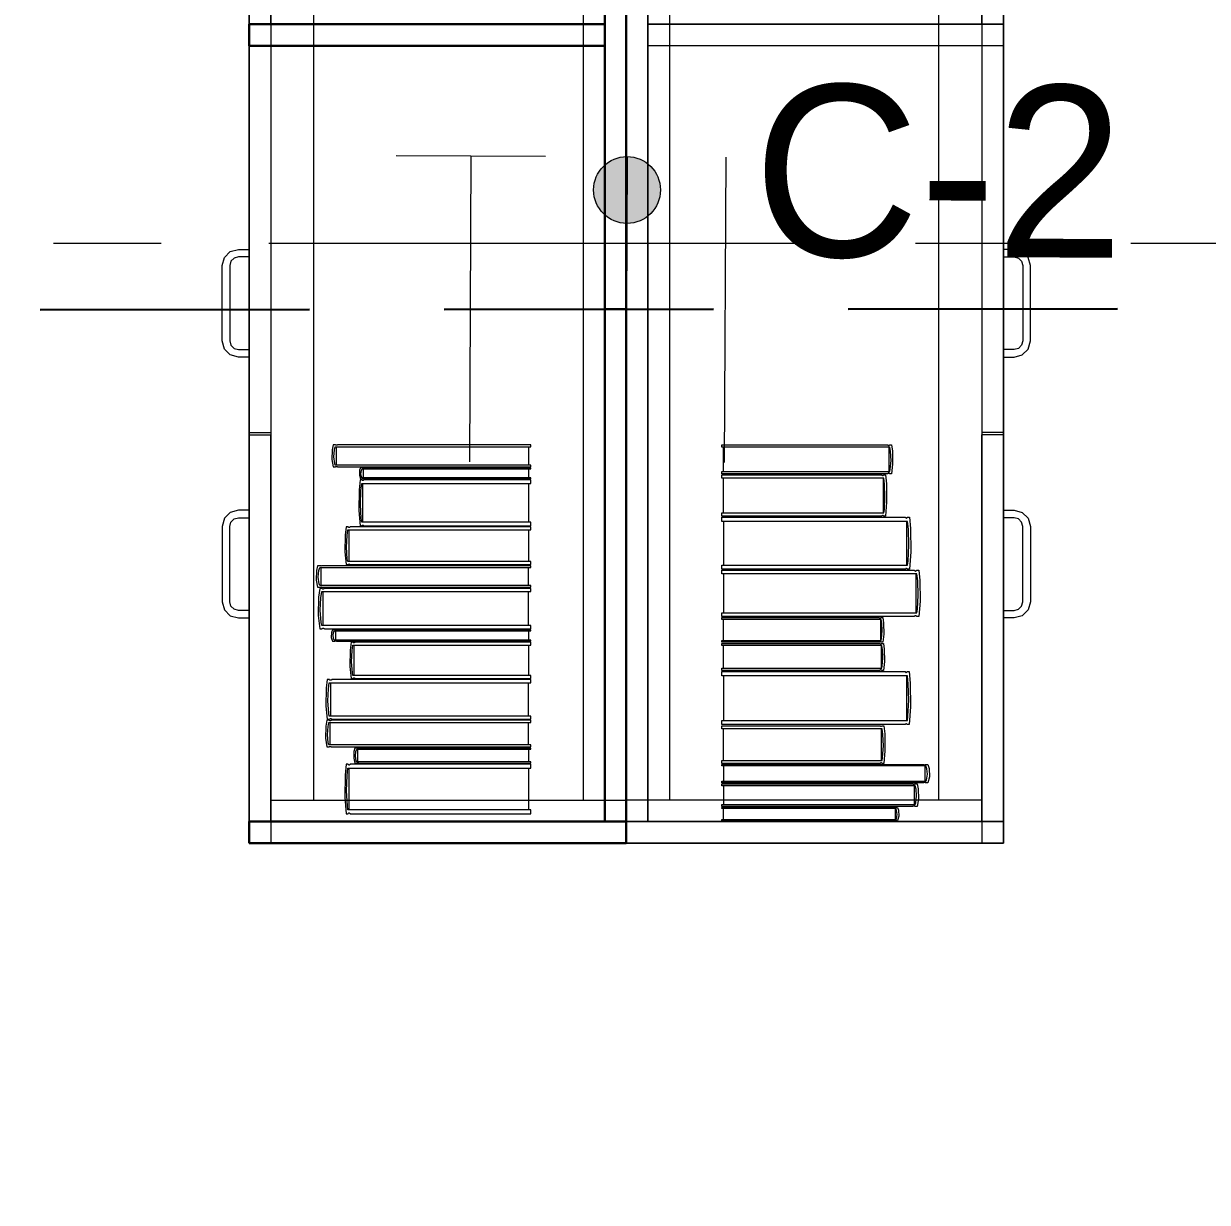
# Model space of a CAD drawing. Header units: inches. Extents: x -19 to 5698, y -728 to 92.
# Drawn here: x 19.111 to 20.209, y 9.112 to 10.205 of the extents above; entities that cross this region are included whole.
import ezdxf

# ---------------------------------------------------------------- set-up
doc = ezdxf.new("R2010")
doc.units = ezdxf.units.IN
doc.header["$MEASUREMENT"] = 0
doc.set_wipeout_variables(frame=1)
for name, pattern in [('CONTINUA', [0]), ('HIDDEN', [0.375, 0.25, -0.125]), ('Punto & Raya', [0.65, 0.5, -0.075, 0, -0.075]), ('RAYITAS', [0.375, 0.25, -0.125]), ('Wipeout_Contour', [1, 0, -1])]:
    doc.linetypes.add(name, pattern=pattern)
for name, color, linetype, lineweight in [('00 conduct tomacorr', 120, 'HIDDEN', 30), ('00 IE CKTO ILUMINACION', 3, 'Continuous', 50), ('T-TECHO-E', 150, 'Continuous', 20), ('TOMACORRIENTE', 22, 'RAYITAS', 9)]:
    doc.layers.add(name, color=color, linetype=linetype, lineweight=lineweight)
for name, color, linetype in [('08 _ STR _ EXT _ 10 Vereda Exterior', 7, 'Continuous'), ('Interior - Mobiliario', 7, 'Continuous'), ('Marcador - Secciones', 7, 'Continuous')]:
    doc.layers.add(name, color=color, linetype=linetype)

# ---------------------------------------------------------------- blocks, each defined once
blk = doc.blocks.new('a')
at = {"layer": 'TOMACORRIENTE', "ltscale": 0.05}
h = blk.add_hatch(color=4, dxfattribs=at)
edge = h.paths.add_edge_path()
edge.add_arc((0, 0.0752), 0.02106, 0, 360)
at = {"layer": 'TOMACORRIENTE', "color": 4}
for p, q in [((-0.14553, 0.09625), (-0.0515, 0.09625)), ((-0.09851, 0.09625), (-0.09851, -0.09657)), ((0, 0.09625), (0, -0.09625)), ((0.06232, -0.09625), (0.06232, 0.09625))]:
    blk.add_line(p, q, dxfattribs=at)
blk.add_circle((0, 0.0752), 0.02106, dxfattribs=at)
blk = doc.blocks.new('CABLE 3FACE')
at = {"layer": 'T-TECHO-E', "rotation": 59.94170052614085}
blk.add_blockref('a', (0, 0), dxfattribs=at)

msp = doc.modelspace()

# ---------------------------------------------------------------- hatches: boundary and pattern name
at = {"layer": '08 _ STR _ EXT _ 10 Vereda Exterior', "linetype": 'Continuous', "lineweight": 13}
h = msp.add_hatch(dxfattribs=at)
h.set_pattern_fill('RETÍCULA_100X100_0002', color=251, style=0, pattern_type=2)
h.set_pattern_definition([(360, (3.7574, 18.3027), (0, 2.53199), []), (90, (3.7574, 18.3027), (-3.6, 0), [])])
h.paths.add_polyline_path([(2.17, 3.6213), (4.2913, 1.5), (9.32, 1.5), (9.32, 6.5), (40.52, 6.5), (40.52, 1.5), (52.92, 1.5), (52.92, 19.0859), (51.57, 19.0859), (51.57, 7.2), (9.07, 7.2), (9.07, 7.85), (6.5201, 7.85, -0.414214), (6.2701, 8.1), (6.2701, 8.85, -0.414213), (6.5201, 9.1), (9.07, 9.1), (9.07, 12), (6.5201, 12, -0.414214), (6.2701, 12.25), (6.2701, 13, -0.414213), (6.5201, 13.25), (9.07, 13.25), (9.07, 16.15), (6.5201, 16.15, -0.414214), (6.2701, 16.4), (6.2701, 17.15, -0.414213), (6.5201, 17.4), (8.77, 17.4), (8.7706, 21.0499), (2.17, 21.0499)])

# ---------------------------------------------------------------- linework, layer by layer
at = {"layer": 'Interior - Mobiliario', "color": 175, "linetype": 'Continuous', "lineweight": 13}
for p, q in [((19.67, 10.945), (19.67, 9.445)), ((20.02, 9.445), (20.02, 10.945)), ((19.34, 10.925), (19.34, 9.465)), ((19.65, 9.465), (19.65, 10.925)), ((19.67, 9.465), (19.67, 10.925)), ((19.67, 9.465), (19.67, 10.925)), ((19.67, 9.465), (19.67, 10.925)), ((19.69, 9.465), (19.69, 10.925)), ((19.69, 9.465), (19.69, 10.925)), ((19.69, 10.925), (19.69, 9.465)), ((19.69, 9.465), (19.69, 10.925)), ((19.69, 9.465), (19.69, 10.925)), ((19.69, 9.465), (19.69, 10.925)), ((20, 10.925), (20, 9.465)), ((20, 10.925), (20, 9.465)), ((20, 10.925), (20, 9.465)), ((20.02, 10.925), (20.02, 9.465)), ((20.02, 10.925), (20.02, 9.465)), ((19.67, 9.485), (19.67, 10.905)), ((19.71, 10.905), (19.71, 9.485)), ((19.96, 9.485), (19.96, 10.905)), ((20, 10.905), (20, 9.485)), ((20, 10.205), (20, 10.564)), ((20.02, 10.205), (20.02, 10.564)), ((19.69, 10.185), (19.69, 10.205)), ((20.02, 10.205), (19.69, 10.205)), ((19.69, 10.205), (20.02, 10.205)), ((19.69, 10.185), (19.69, 10.205)), ((19.69, 10.205), (20.02, 10.205)), ((19.69, 10.185), (19.69, 10.205)), ((20.02, 10.205), (20, 10.205)), ((20.02, 10.185), (20.02, 10.205)), ((20.02, 10.205), (20.02, 10.185)), ((20.02, 10.205), (20.02, 10.185)), ((20.02, 10.185), (19.69, 10.185)), ((20.02, 10.185), (19.69, 10.185)), ((20.02, 10.185), (19.69, 10.185)), ((20, 10.185), (20, 9.826)), ((20.02, 10.185), (20, 10.185)), ((20.02, 10.185), (20.02, 9.826)), ((19.295, 9.981), (19.297, 9.9885)), ((19.297, 9.9885), (19.3025, 9.9939)), ((19.3025, 9.9939), (19.31, 9.996)), ((19.306, 9.9879), (19.3031, 9.985)), ((19.31, 9.989), (19.306, 9.9879)), ((19.31, 9.996), (19.32, 9.996)), ((19.32, 9.989), (19.31, 9.989)), ((19.32, 9.996), (19.32, 9.989)), ((20.03, 9.996), (20.02, 9.996)), ((20.02, 9.996), (20.02, 9.989)), ((20.02, 9.989), (20.03, 9.989)), ((20.0375, 9.9939), (20.03, 9.996)), ((20.03, 9.989), (20.034, 9.9879)), ((20.034, 9.9879), (20.0369, 9.985)), ((20.043, 9.9885), (20.0375, 9.9939)), ((20.045, 9.981), (20.043, 9.9885)), ((19.295, 9.911), (19.295, 9.981)), ((19.3031, 9.985), (19.302, 9.981)), ((19.302, 9.981), (19.302, 9.911)), ((20.0369, 9.985), (20.038, 9.981)), ((20.038, 9.981), (20.038, 9.911)), ((20.045, 9.911), (20.045, 9.981)), ((19.297, 9.9035), (19.295, 9.911)), ((19.302, 9.911), (19.3031, 9.907)), ((20.038, 9.911), (20.0369, 9.907)), ((20.043, 9.9035), (20.045, 9.911)), ((19.3025, 9.898), (19.297, 9.9035)), ((19.31, 9.896), (19.3025, 9.898)), ((19.3031, 9.907), (19.306, 9.904)), ((19.306, 9.904), (19.31, 9.903)), ((19.31, 9.903), (19.32, 9.903)), ((19.32, 9.903), (19.32, 9.896)), ((20.03, 9.903), (20.02, 9.903)), ((20.02, 9.903), (20.02, 9.896)), ((20.034, 9.904), (20.03, 9.903)), ((20.03, 9.896), (20.0375, 9.898)), ((20.0369, 9.907), (20.034, 9.904)), ((20.0375, 9.898), (20.043, 9.9035)), ((19.32, 9.896), (19.31, 9.896)), ((20.02, 9.896), (20.03, 9.896)), ((19.32, 9.826), (19.34, 9.826)), ((19.32, 9.824), (19.34, 9.824)), ((20.02, 9.826), (20, 9.826)), ((20, 9.465), (20, 9.824)), ((20.02, 9.824), (20, 9.824)), ((20.02, 9.465), (20.02, 9.824)), ((19.3971, 9.8101), (19.3969, 9.801)), ((19.3981, 9.8146), (19.3971, 9.8101)), ((19.4001, 9.8146), (19.3981, 9.8146)), ((19.3986, 9.8036), (19.3991, 9.8099)), ((19.3991, 9.8099), (19.3999, 9.8129)), ((19.3999, 9.8129), (19.5813, 9.8129)), ((19.4002, 9.8145), (19.4001, 9.8146)), ((19.4004, 9.8144), (19.4002, 9.8145)), ((19.4007, 9.8143), (19.4004, 9.8144)), ((19.401, 9.8142), (19.4007, 9.8143)), ((19.4009, 9.8129), (19.4009, 9.7959)), ((19.4012, 9.8142), (19.401, 9.8142)), ((19.4015, 9.8143), (19.4012, 9.8142)), ((19.4017, 9.8144), (19.4015, 9.8143)), ((19.402, 9.8145), (19.4017, 9.8144)), ((19.4021, 9.8146), (19.402, 9.8145)), ((19.5813, 9.8146), (19.4021, 9.8146)), ((19.5795, 9.7959), (19.5795, 9.8129)), ((19.5813, 9.8129), (19.5813, 9.8146)), ((19.7586, 9.8124), (19.7586, 9.8146)), ((19.7586, 9.8146), (19.9127, 9.8146)), ((19.9146, 9.8124), (19.7586, 9.8124)), ((19.7602, 9.7899), (19.7602, 9.8124)), ((19.9127, 9.8146), (19.9128, 9.8144)), ((19.9128, 9.8144), (19.913, 9.8143)), ((19.913, 9.8143), (19.9132, 9.8142)), ((19.9132, 9.8142), (19.9135, 9.8141)), ((19.9135, 9.8141), (19.9137, 9.8141)), ((19.9137, 9.8141), (19.9139, 9.8142)), ((19.9138, 9.8124), (19.9138, 9.7899)), ((19.9139, 9.8142), (19.9142, 9.8143)), ((19.9142, 9.8143), (19.9144, 9.8145)), ((19.9144, 9.8145), (19.9144, 9.8146)), ((19.9144, 9.8146), (19.9162, 9.8146)), ((19.9153, 9.8084), (19.9146, 9.8124)), ((19.9162, 9.8146), (19.917, 9.8087)), ((19.3969, 9.801), (19.3981, 9.7942)), ((19.3994, 9.7974), (19.3986, 9.8036)), ((19.915, 9.792), (19.9157, 9.8002)), ((19.9157, 9.8002), (19.9153, 9.8084)), ((19.917, 9.8087), (19.9172, 9.7967)), ((19.3981, 9.7942), (19.4001, 9.7942)), ((19.3999, 9.7959), (19.3994, 9.7974)), ((19.5813, 9.7959), (19.3999, 9.7959)), ((19.4001, 9.7942), (19.4003, 9.7943)), ((19.4003, 9.7943), (19.4005, 9.7945)), ((19.4005, 9.7945), (19.4007, 9.7945)), ((19.4007, 9.7945), (19.401, 9.7946)), ((19.401, 9.7946), (19.4013, 9.7946)), ((19.4013, 9.7946), (19.4015, 9.7945)), ((19.4015, 9.7945), (19.4018, 9.7944)), ((19.4018, 9.7944), (19.402, 9.7943)), ((19.402, 9.7943), (19.4021, 9.7942)), ((19.4021, 9.7942), (19.5813, 9.7942)), ((19.4225, 9.791), (19.4223, 9.7866)), ((19.4233, 9.7932), (19.4225, 9.791)), ((19.425, 9.7932), (19.4233, 9.7932)), ((19.4238, 9.7878), (19.4242, 9.7909)), ((19.4244, 9.7848), (19.4238, 9.7878)), ((19.4242, 9.7909), (19.4249, 9.7924)), ((19.4249, 9.7924), (19.5813, 9.7924)), ((19.4251, 9.7932), (19.425, 9.7932)), ((19.4253, 9.7931), (19.4251, 9.7932)), ((19.4255, 9.7931), (19.4253, 9.7931)), ((19.4258, 9.7931), (19.4255, 9.7931)), ((19.4257, 9.7924), (19.4257, 9.784)), ((19.426, 9.7931), (19.4258, 9.7931)), ((19.4262, 9.7931), (19.426, 9.7931)), ((19.4265, 9.7931), (19.4262, 9.7931)), ((19.4267, 9.7932), (19.4265, 9.7931)), ((19.4268, 9.7932), (19.4267, 9.7932)), ((19.5813, 9.7932), (19.4268, 9.7932)), ((19.5797, 9.784), (19.5797, 9.7924)), ((19.5813, 9.7942), (19.5813, 9.7959)), ((19.5813, 9.7924), (19.5813, 9.7932)), ((19.7586, 9.7878), (19.7586, 9.7899)), ((19.7586, 9.7899), (19.9146, 9.7899)), ((19.9127, 9.7878), (19.7586, 9.7878)), ((19.9128, 9.7879), (19.9127, 9.7878)), ((19.913, 9.7881), (19.9128, 9.7879)), ((19.9132, 9.7882), (19.913, 9.7881)), ((19.9134, 9.7882), (19.9132, 9.7882)), ((19.9137, 9.7883), (19.9134, 9.7882)), ((19.9139, 9.7882), (19.9137, 9.7883)), ((19.9141, 9.7881), (19.9139, 9.7882)), ((19.9143, 9.7879), (19.9141, 9.7881)), ((19.9144, 9.7878), (19.9143, 9.7879)), ((19.9162, 9.7878), (19.9144, 9.7878)), ((19.9146, 9.7899), (19.915, 9.792)), ((19.9172, 9.7967), (19.9162, 9.7878)), ((19.4229, 9.7822), (19.422, 9.7728)), ((19.4223, 9.7866), (19.4233, 9.7832)), ((19.4246, 9.7822), (19.4229, 9.7822)), ((19.4233, 9.7832), (19.425, 9.7832)), ((19.4238, 9.7724), (19.4245, 9.7788)), ((19.4249, 9.784), (19.4244, 9.7848)), ((19.4245, 9.7788), (19.5813, 9.7788)), ((19.4247, 9.782), (19.4246, 9.7822)), ((19.4249, 9.7818), (19.4247, 9.782)), ((19.5813, 9.784), (19.4249, 9.784)), ((19.4251, 9.7816), (19.4249, 9.7818)), ((19.425, 9.7832), (19.4252, 9.7833)), ((19.4254, 9.7815), (19.4251, 9.7816)), ((19.4252, 9.7833), (19.4254, 9.7833)), ((19.4253, 9.7788), (19.4253, 9.7429)), ((19.4254, 9.7833), (19.4256, 9.7834)), ((19.4256, 9.7815), (19.4254, 9.7815)), ((19.4256, 9.7834), (19.4258, 9.7834)), ((19.4258, 9.7816), (19.4256, 9.7815)), ((19.4258, 9.7834), (19.4261, 9.7834)), ((19.4261, 9.7817), (19.4258, 9.7816)), ((19.4261, 9.7834), (19.4263, 9.7834)), ((19.4263, 9.782), (19.4261, 9.7817)), ((19.4263, 9.7834), (19.4265, 9.7833)), ((19.4264, 9.7822), (19.4263, 9.782)), ((19.5813, 9.7822), (19.4264, 9.7822)), ((19.4265, 9.7833), (19.4267, 9.7833)), ((19.4267, 9.7833), (19.4268, 9.7832)), ((19.4268, 9.7832), (19.5813, 9.7832)), ((19.5797, 9.7429), (19.5797, 9.7788)), ((19.5813, 9.7832), (19.5813, 9.784)), ((19.5813, 9.7788), (19.5813, 9.7822)), ((19.7586, 9.7837), (19.7586, 9.7868)), ((19.7586, 9.7868), (19.9072, 9.7868)), ((19.909, 9.7837), (19.7586, 9.7837)), ((19.7602, 9.7516), (19.7602, 9.7837)), ((19.9072, 9.7868), (19.9073, 9.7866)), ((19.9073, 9.7866), (19.9075, 9.7864)), ((19.9075, 9.7864), (19.9077, 9.7862)), ((19.9077, 9.7862), (19.908, 9.7862)), ((19.908, 9.7862), (19.9082, 9.7862)), ((19.9082, 9.7862), (19.9084, 9.7863)), ((19.9083, 9.7837), (19.9083, 9.7516)), ((19.9084, 9.7863), (19.9086, 9.7864)), ((19.9086, 9.7864), (19.9088, 9.7867)), ((19.9088, 9.7867), (19.9089, 9.7868)), ((19.9089, 9.7868), (19.9105, 9.7868)), ((19.9097, 9.778), (19.909, 9.7837)), ((19.9101, 9.7662), (19.9097, 9.778)), ((19.9105, 9.7868), (19.9114, 9.7784)), ((19.9114, 9.7784), (19.9116, 9.7613)), ((19.422, 9.7728), (19.4218, 9.7538)), ((19.4234, 9.7593), (19.4238, 9.7724)), ((19.9095, 9.7545), (19.9101, 9.7662)), ((19.424, 9.7462), (19.4234, 9.7593)), ((19.909, 9.7516), (19.9095, 9.7545)), ((19.9116, 9.7613), (19.9105, 9.7485)), ((19.297, 9.7465), (19.295, 9.739)), ((19.3025, 9.7519), (19.297, 9.7465)), ((19.31, 9.754), (19.3025, 9.7519)), ((19.3031, 9.743), (19.306, 9.7459)), ((19.306, 9.7459), (19.31, 9.747)), ((19.32, 9.754), (19.31, 9.754)), ((19.31, 9.747), (19.32, 9.747)), ((19.32, 9.747), (19.32, 9.754)), ((19.4218, 9.7538), (19.4229, 9.7395)), ((19.4245, 9.7429), (19.424, 9.7462)), ((19.7586, 9.7485), (19.7586, 9.7516)), ((19.7586, 9.7516), (19.909, 9.7516)), ((19.9072, 9.7485), (19.7586, 9.7485)), ((19.7586, 9.7436), (19.7586, 9.7475)), ((19.7586, 9.7475), (19.929, 9.7475)), ((19.9311, 9.7436), (19.7586, 9.7436)), ((19.7604, 9.7031), (19.7604, 9.7436)), ((19.9073, 9.7487), (19.9072, 9.7485)), ((19.9075, 9.7489), (19.9073, 9.7487)), ((19.9077, 9.7491), (19.9075, 9.7489)), ((19.9079, 9.7491), (19.9077, 9.7491)), ((19.9081, 9.7491), (19.9079, 9.7491)), ((19.9084, 9.7491), (19.9081, 9.7491)), ((19.9086, 9.7489), (19.9084, 9.7491)), ((19.9088, 9.7487), (19.9086, 9.7489)), ((19.9089, 9.7485), (19.9088, 9.7487)), ((19.9105, 9.7485), (19.9089, 9.7485)), ((19.929, 9.7475), (19.9291, 9.7473)), ((19.9291, 9.7473), (19.9294, 9.747)), ((19.9294, 9.747), (19.9296, 9.7468)), ((19.9296, 9.7468), (19.9298, 9.7467)), ((19.9298, 9.7467), (19.9301, 9.7467)), ((19.9301, 9.7467), (19.9304, 9.7468)), ((19.9302, 9.7436), (19.9302, 9.7031)), ((19.9304, 9.7468), (19.9306, 9.747)), ((19.9306, 9.747), (19.9308, 9.7473)), ((19.9308, 9.7473), (19.9309, 9.7475)), ((19.9309, 9.7475), (19.9328, 9.7475)), ((19.9319, 9.7364), (19.9311, 9.7436)), ((19.9328, 9.7475), (19.9338, 9.7369)), ((20.02, 9.754), (20.03, 9.754)), ((20.02, 9.747), (20.02, 9.754)), ((20.03, 9.747), (20.02, 9.747)), ((20.03, 9.754), (20.0375, 9.7519)), ((20.034, 9.7459), (20.03, 9.747)), ((20.0369, 9.743), (20.034, 9.7459)), ((20.0375, 9.7519), (20.043, 9.7465)), ((20.043, 9.7465), (20.045, 9.739)), ((19.295, 9.739), (19.295, 9.669)), ((19.302, 9.739), (19.3031, 9.743)), ((19.302, 9.669), (19.302, 9.739)), ((19.4099, 9.7385), (19.409, 9.7308)), ((19.4118, 9.7385), (19.4099, 9.7385)), ((19.4109, 9.7305), (19.4116, 9.7357)), ((19.4116, 9.7357), (19.5813, 9.7357)), ((19.4119, 9.7384), (19.4118, 9.7385)), ((19.4121, 9.7382), (19.4119, 9.7384)), ((19.4123, 9.738), (19.4121, 9.7382)), ((19.4126, 9.7379), (19.4123, 9.738)), ((19.4125, 9.7357), (19.4125, 9.7063)), ((19.4128, 9.7379), (19.4126, 9.7379)), ((19.4131, 9.738), (19.4128, 9.7379)), ((19.4133, 9.7381), (19.4131, 9.738)), ((19.4136, 9.7383), (19.4133, 9.7381)), ((19.4137, 9.7385), (19.4136, 9.7383)), ((19.5813, 9.7385), (19.4137, 9.7385)), ((19.4229, 9.7395), (19.4246, 9.7395)), ((19.5813, 9.7429), (19.4245, 9.7429)), ((19.4246, 9.7395), (19.4248, 9.7397)), ((19.4248, 9.7397), (19.425, 9.74)), ((19.425, 9.74), (19.4252, 9.7401)), ((19.4252, 9.7401), (19.4254, 9.7402)), ((19.4254, 9.7402), (19.4257, 9.7402)), ((19.4257, 9.7402), (19.4259, 9.7401)), ((19.4259, 9.7401), (19.4261, 9.7399)), ((19.4261, 9.7399), (19.4263, 9.7397)), ((19.4263, 9.7397), (19.4264, 9.7395)), ((19.4264, 9.7395), (19.5813, 9.7395)), ((19.5796, 9.7063), (19.5796, 9.7357)), ((19.5813, 9.7395), (19.5813, 9.7429)), ((19.5813, 9.7357), (19.5813, 9.7385)), ((19.9323, 9.7216), (19.9319, 9.7364)), ((19.9338, 9.7369), (19.934, 9.7153)), ((20.038, 9.739), (20.0369, 9.743)), ((20.038, 9.669), (20.038, 9.739)), ((20.045, 9.739), (20.045, 9.669)), ((19.409, 9.7308), (19.4088, 9.7152)), ((19.4104, 9.7197), (19.4109, 9.7305)), ((19.9316, 9.7068), (19.9323, 9.7216)), ((19.4088, 9.7152), (19.4099, 9.7035)), ((19.4111, 9.7089), (19.4104, 9.7197)), ((19.934, 9.7153), (19.9328, 9.6992)), ((19.3836, 9.7025), (19.3826, 9.6981)), ((19.3858, 9.7025), (19.3836, 9.7025)), ((19.3847, 9.6979), (19.3856, 9.7009)), ((19.3856, 9.7009), (19.5813, 9.7009)), ((19.3859, 9.7024), (19.3858, 9.7025)), ((19.3861, 9.7023), (19.3859, 9.7024)), ((19.3864, 9.7022), (19.3861, 9.7023)), ((19.3867, 9.7021), (19.3864, 9.7022)), ((19.3866, 9.7009), (19.3866, 9.684)), ((19.387, 9.7021), (19.3867, 9.7021)), ((19.3873, 9.7022), (19.387, 9.7021)), ((19.3876, 9.7022), (19.3873, 9.7022)), ((19.3878, 9.7024), (19.3876, 9.7022)), ((19.388, 9.7025), (19.3878, 9.7024)), ((19.5813, 9.7025), (19.388, 9.7025)), ((19.4099, 9.7035), (19.4118, 9.7035)), ((19.4116, 9.7063), (19.4111, 9.7089)), ((19.5813, 9.7063), (19.4116, 9.7063)), ((19.4118, 9.7035), (19.4119, 9.7037)), ((19.4119, 9.7037), (19.4122, 9.7039)), ((19.4122, 9.7039), (19.4124, 9.704)), ((19.4124, 9.704), (19.4126, 9.7041)), ((19.4126, 9.7041), (19.4129, 9.704)), ((19.4129, 9.704), (19.4131, 9.704)), ((19.4131, 9.704), (19.4134, 9.7038)), ((19.4134, 9.7038), (19.4136, 9.7036)), ((19.4136, 9.7036), (19.4137, 9.7035)), ((19.4137, 9.7035), (19.5813, 9.7035)), ((19.5793, 9.684), (19.5793, 9.7009)), ((19.5813, 9.7035), (19.5813, 9.7063)), ((19.5813, 9.7009), (19.5813, 9.7025)), ((19.7586, 9.6992), (19.7586, 9.7031)), ((19.7586, 9.7031), (19.9311, 9.7031)), ((19.9293, 9.6997), (19.9291, 9.6994)), ((19.9295, 9.6999), (19.9293, 9.6997)), ((19.9298, 9.7), (19.9295, 9.6999)), ((19.93, 9.7001), (19.9298, 9.7)), ((19.9303, 9.7), (19.93, 9.7001)), ((19.9305, 9.6998), (19.9303, 9.7)), ((19.9308, 9.6995), (19.9305, 9.6998)), ((19.9311, 9.7031), (19.9316, 9.7068)), ((19.3826, 9.6981), (19.3823, 9.6891)), ((19.3823, 9.6891), (19.3836, 9.6824)), ((19.3842, 9.6917), (19.3847, 9.6979)), ((19.385, 9.6855), (19.3842, 9.6917)), ((19.929, 9.6992), (19.7586, 9.6992)), ((19.7586, 9.6948), (19.7586, 9.6982)), ((19.7586, 9.6982), (19.9375, 9.6982)), ((19.9396, 9.6948), (19.7586, 9.6948)), ((19.7605, 9.6588), (19.7605, 9.6948)), ((19.9291, 9.6994), (19.929, 9.6992)), ((19.9309, 9.6992), (19.9308, 9.6995)), ((19.9328, 9.6992), (19.9309, 9.6992)), ((19.9375, 9.6982), (19.9376, 9.698)), ((19.9376, 9.698), (19.9378, 9.6978)), ((19.9378, 9.6978), (19.9381, 9.6976)), ((19.9381, 9.6976), (19.9384, 9.6975)), ((19.9384, 9.6975), (19.9386, 9.6975)), ((19.9386, 9.6975), (19.9389, 9.6976)), ((19.9387, 9.6948), (19.9387, 9.6588)), ((19.9389, 9.6976), (19.9391, 9.6978)), ((19.9391, 9.6978), (19.9394, 9.6981)), ((19.9394, 9.6981), (19.9395, 9.6982)), ((19.9395, 9.6982), (19.9415, 9.6982)), ((19.9405, 9.6884), (19.9396, 9.6948)), ((19.9415, 9.6982), (19.9425, 9.6888)), ((19.9425, 9.6888), (19.9427, 9.6696)), ((19.3836, 9.6824), (19.3858, 9.6824)), ((19.3855, 9.6814), (19.3844, 9.6732)), ((19.3856, 9.684), (19.385, 9.6855)), ((19.3876, 9.6814), (19.3855, 9.6814)), ((19.5813, 9.684), (19.3856, 9.684)), ((19.3858, 9.6824), (19.3859, 9.6825)), ((19.3859, 9.6825), (19.3862, 9.6826)), ((19.3862, 9.6826), (19.3865, 9.6827)), ((19.3865, 9.6827), (19.3868, 9.6828)), ((19.3865, 9.6728), (19.3874, 9.6784)), ((19.3868, 9.6828), (19.3871, 9.6828)), ((19.3871, 9.6828), (19.3873, 9.6827)), ((19.3873, 9.6827), (19.3876, 9.6826)), ((19.3874, 9.6784), (19.5813, 9.6784)), ((19.3876, 9.6826), (19.3879, 9.6825)), ((19.3877, 9.6813), (19.3876, 9.6814)), ((19.3879, 9.681), (19.3877, 9.6813)), ((19.3879, 9.6825), (19.388, 9.6824)), ((19.3882, 9.6809), (19.3879, 9.681)), ((19.388, 9.6824), (19.5813, 9.6824)), ((19.3885, 9.6808), (19.3882, 9.6809)), ((19.3884, 9.6784), (19.3884, 9.6469)), ((19.3888, 9.6808), (19.3885, 9.6808)), ((19.3891, 9.6809), (19.3888, 9.6808)), ((19.3893, 9.681), (19.3891, 9.6809)), ((19.3896, 9.6812), (19.3893, 9.681)), ((19.3898, 9.6814), (19.3896, 9.6812)), ((19.5813, 9.6814), (19.3898, 9.6814)), ((19.5794, 9.6469), (19.5794, 9.6784)), ((19.5813, 9.6824), (19.5813, 9.684)), ((19.5813, 9.6784), (19.5813, 9.6814)), ((19.9409, 9.6752), (19.9405, 9.6884)), ((19.295, 9.669), (19.297, 9.6615)), ((19.3031, 9.665), (19.302, 9.669)), ((19.3844, 9.6732), (19.3841, 9.6564)), ((19.386, 9.6613), (19.3865, 9.6728)), ((19.9402, 9.662), (19.9409, 9.6752)), ((19.9427, 9.6696), (19.9415, 9.6553)), ((20.0369, 9.665), (20.038, 9.669)), ((20.045, 9.669), (20.043, 9.6615)), ((19.297, 9.6615), (19.3025, 9.656)), ((19.3025, 9.656), (19.31, 9.654)), ((19.306, 9.662), (19.3031, 9.665)), ((19.31, 9.661), (19.306, 9.662)), ((19.32, 9.661), (19.31, 9.661)), ((19.32, 9.654), (19.32, 9.661)), ((19.3841, 9.6564), (19.3855, 9.6439)), ((19.3868, 9.6498), (19.386, 9.6613)), ((19.7586, 9.6553), (19.7586, 9.6588)), ((19.7586, 9.6588), (19.9396, 9.6588)), ((19.9378, 9.6558), (19.9376, 9.6555)), ((19.938, 9.6559), (19.9378, 9.6558)), ((19.9383, 9.656), (19.938, 9.6559)), ((19.9386, 9.656), (19.9383, 9.656)), ((19.9388, 9.656), (19.9386, 9.656)), ((19.9391, 9.6558), (19.9388, 9.656)), ((19.9393, 9.6556), (19.9391, 9.6558)), ((19.9396, 9.6588), (19.9402, 9.662)), ((20.02, 9.661), (20.03, 9.661)), ((20.02, 9.654), (20.02, 9.661)), ((20.03, 9.661), (20.034, 9.662)), ((20.0375, 9.656), (20.03, 9.654)), ((20.034, 9.662), (20.0369, 9.665)), ((20.043, 9.6615), (20.0375, 9.656)), ((19.31, 9.654), (19.32, 9.654)), ((19.3874, 9.6469), (19.3868, 9.6498)), ((19.5813, 9.6469), (19.3874, 9.6469)), ((19.5813, 9.6439), (19.5813, 9.6469)), ((19.9375, 9.6553), (19.7586, 9.6553)), ((19.7586, 9.6525), (19.7586, 9.6543)), ((19.7586, 9.6543), (19.9047, 9.6543)), ((19.9065, 9.6525), (19.7586, 9.6525)), ((19.7601, 9.6332), (19.7601, 9.6525)), ((19.9047, 9.6543), (19.9048, 9.6542)), ((19.9048, 9.6542), (19.905, 9.6541)), ((19.905, 9.6541), (19.9052, 9.654)), ((19.9052, 9.654), (19.9055, 9.6539)), ((19.9055, 9.6539), (19.9057, 9.654)), ((19.9057, 9.654), (19.9059, 9.654)), ((19.9058, 9.6525), (19.9058, 9.6332)), ((19.9059, 9.654), (19.9061, 9.6541)), ((19.9061, 9.6541), (19.9063, 9.6542)), ((19.9063, 9.6542), (19.9064, 9.6543)), ((19.9064, 9.6543), (19.908, 9.6543)), ((19.9072, 9.6491), (19.9065, 9.6525)), ((19.9076, 9.642), (19.9072, 9.6491)), ((19.908, 9.6543), (19.9088, 9.6493)), ((19.9088, 9.6493), (19.909, 9.639)), ((19.9376, 9.6555), (19.9375, 9.6553)), ((19.9395, 9.6553), (19.9393, 9.6556)), ((19.9415, 9.6553), (19.9395, 9.6553)), ((20.03, 9.654), (20.02, 9.654)), ((19.3855, 9.6439), (19.3876, 9.6439)), ((19.3876, 9.6439), (19.3877, 9.6441)), ((19.3877, 9.6441), (19.388, 9.6443)), ((19.388, 9.6443), (19.3883, 9.6445)), ((19.3883, 9.6445), (19.3886, 9.6446)), ((19.3886, 9.6446), (19.3888, 9.6445)), ((19.3888, 9.6445), (19.3891, 9.6445)), ((19.3891, 9.6445), (19.3894, 9.6443)), ((19.3894, 9.6443), (19.3896, 9.6441)), ((19.3896, 9.6441), (19.3898, 9.6439)), ((19.3898, 9.6439), (19.5813, 9.6439)), ((19.3964, 9.6406), (19.3962, 9.6359)), ((19.3962, 9.6359), (19.3974, 9.6324)), ((19.3974, 9.6429), (19.3964, 9.6406)), ((19.3994, 9.6429), (19.3974, 9.6429)), ((19.3979, 9.6373), (19.3984, 9.6405)), ((19.3987, 9.6341), (19.3979, 9.6373)), ((19.3984, 9.6405), (19.3992, 9.6421)), ((19.3992, 9.6333), (19.3987, 9.6341)), ((19.3992, 9.6421), (19.5813, 9.6421)), ((19.3995, 9.6429), (19.3994, 9.6429)), ((19.3997, 9.6428), (19.3995, 9.6429)), ((19.4, 9.6428), (19.3997, 9.6428)), ((19.4002, 9.6428), (19.4, 9.6428)), ((19.4001, 9.6421), (19.4001, 9.6333)), ((19.4005, 9.6428), (19.4002, 9.6428)), ((19.4008, 9.6428), (19.4005, 9.6428)), ((19.401, 9.6428), (19.4008, 9.6428)), ((19.4013, 9.6429), (19.401, 9.6428)), ((19.4014, 9.6429), (19.4013, 9.6429)), ((19.5813, 9.6429), (19.4014, 9.6429)), ((19.5795, 9.6333), (19.5795, 9.6421)), ((19.5813, 9.6421), (19.5813, 9.6429)), ((19.9065, 9.6332), (19.9069, 9.635)), ((19.9069, 9.635), (19.9076, 9.642)), ((19.909, 9.639), (19.908, 9.6314)), ((19.3974, 9.6324), (19.3994, 9.6324)), ((19.5813, 9.6333), (19.3992, 9.6333)), ((19.3994, 9.6324), (19.3995, 9.6325)), ((19.3995, 9.6325), (19.3998, 9.6326)), ((19.3998, 9.6326), (19.4, 9.6326)), ((19.4, 9.6326), (19.4003, 9.6326)), ((19.4003, 9.6326), (19.4006, 9.6326)), ((19.4006, 9.6326), (19.4008, 9.6326)), ((19.4008, 9.6326), (19.4011, 9.6325)), ((19.4011, 9.6325), (19.4013, 9.6325)), ((19.4013, 9.6325), (19.4014, 9.6324)), ((19.4014, 9.6324), (19.5813, 9.6324)), ((19.4137, 9.6241), (19.4135, 9.609)), ((19.4146, 9.6314), (19.4137, 9.6241)), ((19.4164, 9.6314), (19.4146, 9.6314)), ((19.4151, 9.6134), (19.4155, 9.6237)), ((19.4155, 9.6237), (19.4163, 9.6287)), ((19.4163, 9.6287), (19.5813, 9.6287)), ((19.4165, 9.6313), (19.4164, 9.6314)), ((19.4167, 9.6311), (19.4165, 9.6313)), ((19.4169, 9.631), (19.4167, 9.6311)), ((19.4172, 9.6309), (19.4169, 9.631)), ((19.4171, 9.6287), (19.4171, 9.6005)), ((19.4174, 9.6309), (19.4172, 9.6309)), ((19.4177, 9.6309), (19.4174, 9.6309)), ((19.4179, 9.6311), (19.4177, 9.6309)), ((19.4181, 9.6313), (19.4179, 9.6311)), ((19.4182, 9.6314), (19.4181, 9.6313)), ((19.5813, 9.6314), (19.4182, 9.6314)), ((19.5797, 9.6005), (19.5797, 9.6287)), ((19.5813, 9.6324), (19.5813, 9.6333)), ((19.5813, 9.6287), (19.5813, 9.6314)), ((19.7586, 9.6314), (19.7586, 9.6332)), ((19.7586, 9.6332), (19.9065, 9.6332)), ((19.9047, 9.6314), (19.7586, 9.6314)), ((19.7586, 9.6284), (19.7586, 9.6304)), ((19.7586, 9.6304), (19.9053, 9.6304)), ((19.9071, 9.6284), (19.7586, 9.6284)), ((19.7601, 9.6073), (19.7601, 9.6284)), ((19.9048, 9.6315), (19.9047, 9.6314)), ((19.905, 9.6316), (19.9048, 9.6315)), ((19.9052, 9.6317), (19.905, 9.6316)), ((19.9054, 9.6318), (19.9052, 9.6317)), ((19.9053, 9.6304), (19.9054, 9.6303)), ((19.9056, 9.6318), (19.9054, 9.6318)), ((19.9054, 9.6303), (19.9056, 9.6301)), ((19.9058, 9.6317), (19.9056, 9.6318)), ((19.9056, 9.6301), (19.9058, 9.63)), ((19.9061, 9.6316), (19.9058, 9.6317)), ((19.9058, 9.63), (19.9061, 9.63)), ((19.9062, 9.6315), (19.9061, 9.6316)), ((19.9061, 9.63), (19.9063, 9.63)), ((19.9064, 9.6314), (19.9062, 9.6315)), ((19.9063, 9.63), (19.9065, 9.63)), ((19.908, 9.6314), (19.9064, 9.6314)), ((19.9064, 9.6284), (19.9064, 9.6073)), ((19.9065, 9.63), (19.9067, 9.6301)), ((19.9067, 9.6301), (19.9069, 9.6303)), ((19.9069, 9.6303), (19.907, 9.6304)), ((19.907, 9.6304), (19.9086, 9.6304)), ((19.9078, 9.6246), (19.9071, 9.6284)), ((19.9082, 9.6169), (19.9078, 9.6246)), ((19.9086, 9.6304), (19.9094, 9.6249)), ((19.9094, 9.6249), (19.9096, 9.6137)), ((19.4158, 9.603), (19.4151, 9.6134)), ((19.9076, 9.6092), (19.9082, 9.6169)), ((19.9096, 9.6137), (19.9086, 9.6053)), ((19.4135, 9.609), (19.4146, 9.5978)), ((19.4163, 9.6005), (19.4158, 9.603)), ((19.7586, 9.6053), (19.7586, 9.6073)), ((19.7586, 9.6073), (19.9071, 9.6073)), ((19.9053, 9.6053), (19.7586, 9.6053)), ((19.7586, 9.6003), (19.7586, 9.6043)), ((19.7586, 9.6043), (19.9288, 9.6043)), ((19.9054, 9.6054), (19.9053, 9.6053)), ((19.9056, 9.6055), (19.9054, 9.6054)), ((19.9058, 9.6056), (19.9056, 9.6055)), ((19.906, 9.6057), (19.9058, 9.6056)), ((19.9062, 9.6057), (19.906, 9.6057)), ((19.9065, 9.6057), (19.9062, 9.6057)), ((19.9067, 9.6056), (19.9065, 9.6057)), ((19.9069, 9.6054), (19.9067, 9.6056)), ((19.907, 9.6053), (19.9069, 9.6054)), ((19.9086, 9.6053), (19.907, 9.6053)), ((19.9071, 9.6073), (19.9076, 9.6092)), ((19.9288, 9.6043), (19.929, 9.604)), ((19.929, 9.604), (19.9292, 9.6037)), ((19.9292, 9.6037), (19.9294, 9.6035)), ((19.9294, 9.6035), (19.9297, 9.6035)), ((19.9297, 9.6035), (19.9299, 9.6035)), ((19.9299, 9.6035), (19.9302, 9.6036)), ((19.9302, 9.6036), (19.9304, 9.6038)), ((19.9304, 9.6038), (19.9306, 9.6041)), ((19.9306, 9.6041), (19.9307, 9.6043)), ((19.9307, 9.6043), (19.9326, 9.6043)), ((19.9326, 9.6043), (19.9336, 9.5935)), ((19.3925, 9.5968), (19.3915, 9.5887)), ((19.3946, 9.5968), (19.3925, 9.5968)), ((19.3936, 9.5883), (19.3944, 9.5938)), ((19.3944, 9.5938), (19.5813, 9.5938)), ((19.3947, 9.5966), (19.3946, 9.5968)), ((19.3949, 9.5964), (19.3947, 9.5966)), ((19.3952, 9.5963), (19.3949, 9.5964)), ((19.3955, 9.5962), (19.3952, 9.5963)), ((19.3954, 9.5938), (19.3954, 9.5629)), ((19.3957, 9.5962), (19.3955, 9.5962)), ((19.396, 9.5962), (19.3957, 9.5962)), ((19.3963, 9.5964), (19.396, 9.5962)), ((19.3965, 9.5966), (19.3963, 9.5964)), ((19.3967, 9.5968), (19.3965, 9.5966)), ((19.5813, 9.5968), (19.3967, 9.5968)), ((19.4146, 9.5978), (19.4164, 9.5978)), ((19.5813, 9.6005), (19.4163, 9.6005)), ((19.4164, 9.5978), (19.4165, 9.598)), ((19.4165, 9.598), (19.4168, 9.5982)), ((19.4168, 9.5982), (19.417, 9.5983)), ((19.417, 9.5983), (19.4172, 9.5984)), ((19.4172, 9.5984), (19.4175, 9.5983)), ((19.4175, 9.5983), (19.4177, 9.5983)), ((19.4177, 9.5983), (19.4179, 9.5981)), ((19.4179, 9.5981), (19.4182, 9.5979)), ((19.4182, 9.5979), (19.4182, 9.5978)), ((19.4182, 9.5978), (19.5813, 9.5978)), ((19.5794, 9.5629), (19.5794, 9.5938)), ((19.5813, 9.5978), (19.5813, 9.6005)), ((19.5813, 9.5938), (19.5813, 9.5968)), ((19.9309, 9.6003), (19.7586, 9.6003)), ((19.7604, 9.5589), (19.7604, 9.6003)), ((19.93, 9.6003), (19.93, 9.5589)), ((19.9317, 9.5929), (19.9309, 9.6003)), ((19.9321, 9.5778), (19.9317, 9.5929)), ((19.9336, 9.5935), (19.9338, 9.5714)), ((19.3915, 9.5887), (19.3913, 9.5722)), ((19.3931, 9.577), (19.3936, 9.5883)), ((19.3913, 9.5722), (19.3925, 9.56)), ((19.3939, 9.5657), (19.3931, 9.577)), ((19.9314, 9.5627), (19.9321, 9.5778)), ((19.9338, 9.5714), (19.9326, 9.555)), ((19.3922, 9.559), (19.3911, 9.5535)), ((19.3942, 9.559), (19.3922, 9.559)), ((19.3925, 9.56), (19.3946, 9.56)), ((19.3932, 9.5533), (19.3941, 9.557)), ((19.3944, 9.5629), (19.3939, 9.5657)), ((19.3941, 9.557), (19.5813, 9.557)), ((19.3943, 9.5589), (19.3942, 9.559)), ((19.3946, 9.5587), (19.3943, 9.5589)), ((19.5813, 9.5629), (19.3944, 9.5629)), ((19.3946, 9.56), (19.3947, 9.5602)), ((19.3948, 9.5586), (19.3946, 9.5587)), ((19.3947, 9.5602), (19.395, 9.5604)), ((19.3951, 9.5585), (19.3948, 9.5586)), ((19.395, 9.5604), (19.3953, 9.5605)), ((19.395, 9.557), (19.395, 9.5363)), ((19.3954, 9.5585), (19.3951, 9.5585)), ((19.3953, 9.5605), (19.3955, 9.5606)), ((19.3956, 9.5586), (19.3954, 9.5585)), ((19.3955, 9.5606), (19.3958, 9.5606)), ((19.3959, 9.5587), (19.3956, 9.5586)), ((19.3958, 9.5606), (19.3961, 9.5605)), ((19.3962, 9.5588), (19.3959, 9.5587)), ((19.3961, 9.5605), (19.3963, 9.5603)), ((19.3963, 9.559), (19.3962, 9.5588)), ((19.3963, 9.5603), (19.3966, 9.5601)), ((19.5813, 9.559), (19.3963, 9.559)), ((19.3966, 9.5601), (19.3967, 9.56)), ((19.3967, 9.56), (19.5813, 9.56)), ((19.5794, 9.5363), (19.5794, 9.557)), ((19.5813, 9.56), (19.5813, 9.5629)), ((19.5813, 9.557), (19.5813, 9.559)), ((19.7586, 9.555), (19.7586, 9.5589)), ((19.7586, 9.5589), (19.9309, 9.5589)), ((19.9309, 9.5589), (19.9314, 9.5627)), ((19.3911, 9.5535), (19.3909, 9.5425)), ((19.3927, 9.5457), (19.3932, 9.5533)), ((19.9288, 9.555), (19.7586, 9.555)), ((19.7586, 9.5512), (19.7586, 9.554)), ((19.7586, 9.554), (19.9057, 9.554)), ((19.9075, 9.5512), (19.7586, 9.5512)), ((19.7601, 9.5218), (19.7601, 9.5512)), ((19.9057, 9.554), (19.9058, 9.5538)), ((19.9058, 9.5538), (19.906, 9.5536)), ((19.906, 9.5536), (19.9062, 9.5535)), ((19.9062, 9.5535), (19.9064, 9.5534)), ((19.9064, 9.5534), (19.9067, 9.5534)), ((19.9067, 9.5534), (19.9069, 9.5535)), ((19.9067, 9.5512), (19.9067, 9.5218)), ((19.9069, 9.5535), (19.9071, 9.5536)), ((19.9071, 9.5536), (19.9073, 9.5538)), ((19.9073, 9.5538), (19.9074, 9.554)), ((19.9074, 9.554), (19.909, 9.554)), ((19.9082, 9.5459), (19.9075, 9.5512)), ((19.9086, 9.5352), (19.9082, 9.5459)), ((19.909, 9.554), (19.9098, 9.5463)), ((19.9098, 9.5463), (19.91, 9.5307)), ((19.9289, 9.5552), (19.9288, 9.555)), ((19.9291, 9.5555), (19.9289, 9.5552)), ((19.9294, 9.5557), (19.9291, 9.5555)), ((19.9296, 9.5558), (19.9294, 9.5557)), ((19.9299, 9.5558), (19.9296, 9.5558)), ((19.9301, 9.5557), (19.9299, 9.5558)), ((19.9304, 9.5555), (19.9301, 9.5557)), ((19.9306, 9.5552), (19.9304, 9.5555)), ((19.9307, 9.555), (19.9306, 9.5552)), ((19.9326, 9.555), (19.9307, 9.555)), ((19.3909, 9.5425), (19.3922, 9.5343)), ((19.3935, 9.5381), (19.3927, 9.5457)), ((19.3941, 9.5363), (19.3935, 9.5381)), ((19.5813, 9.5363), (19.3941, 9.5363)), ((19.5813, 9.5343), (19.5813, 9.5363)), ((19.9079, 9.5245), (19.9086, 9.5352)), ((19.3922, 9.5343), (19.3942, 9.5343)), ((19.3942, 9.5343), (19.3944, 9.5344)), ((19.3944, 9.5344), (19.3946, 9.5346)), ((19.3946, 9.5346), (19.3949, 9.5346)), ((19.3949, 9.5346), (19.3952, 9.5347)), ((19.3952, 9.5347), (19.3954, 9.5347)), ((19.3954, 9.5347), (19.3957, 9.5346)), ((19.3957, 9.5346), (19.396, 9.5345)), ((19.396, 9.5345), (19.3962, 9.5344)), ((19.3962, 9.5344), (19.3963, 9.5343)), ((19.3963, 9.5343), (19.5813, 9.5343)), ((19.4173, 9.5302), (19.4171, 9.524)), ((19.4171, 9.524), (19.4182, 9.5193)), ((19.4182, 9.5333), (19.4173, 9.5302)), ((19.42, 9.5333), (19.4182, 9.5333)), ((19.4187, 9.5258), (19.4191, 9.5301)), ((19.4194, 9.5215), (19.4187, 9.5258)), ((19.4191, 9.5301), (19.4198, 9.5322)), ((19.4198, 9.5322), (19.5813, 9.5322)), ((19.4201, 9.5332), (19.42, 9.5333)), ((19.4203, 9.5331), (19.4201, 9.5332)), ((19.4205, 9.5331), (19.4203, 9.5331)), ((19.4207, 9.5331), (19.4205, 9.5331)), ((19.4206, 9.5322), (19.4206, 9.5204)), ((19.421, 9.533), (19.4207, 9.5331)), ((19.4212, 9.5331), (19.421, 9.533)), ((19.4214, 9.5331), (19.4212, 9.5331)), ((19.4216, 9.5332), (19.4214, 9.5331)), ((19.4218, 9.5333), (19.4216, 9.5332)), ((19.5813, 9.5333), (19.4218, 9.5333)), ((19.5797, 9.5204), (19.5797, 9.5322)), ((19.5813, 9.5322), (19.5813, 9.5333)), ((19.9075, 9.5218), (19.9079, 9.5245)), ((19.91, 9.5307), (19.909, 9.519)), ((19.41, 9.5183), (19.409, 9.5082)), ((19.4118, 9.5183), (19.41, 9.5183)), ((19.4109, 9.5077), (19.4117, 9.5146)), ((19.4117, 9.5146), (19.5813, 9.5146)), ((19.4119, 9.5181), (19.4118, 9.5183)), ((19.4122, 9.5178), (19.4119, 9.5181)), ((19.4124, 9.5176), (19.4122, 9.5178)), ((19.4126, 9.5175), (19.4124, 9.5176)), ((19.4125, 9.5146), (19.4125, 9.476)), ((19.4129, 9.5175), (19.4126, 9.5175)), ((19.4131, 9.5176), (19.4129, 9.5175)), ((19.4134, 9.5178), (19.4131, 9.5176)), ((19.4136, 9.518), (19.4134, 9.5178)), ((19.4137, 9.5183), (19.4136, 9.518)), ((19.5813, 9.5183), (19.4137, 9.5183)), ((19.4182, 9.5193), (19.42, 9.5193)), ((19.4198, 9.5204), (19.4194, 9.5215)), ((19.5813, 9.5204), (19.4198, 9.5204)), ((19.42, 9.5193), (19.4201, 9.5194)), ((19.4201, 9.5194), (19.4203, 9.5194)), ((19.4203, 9.5194), (19.4205, 9.5195)), ((19.4205, 9.5195), (19.4208, 9.5195)), ((19.4208, 9.5195), (19.421, 9.5195)), ((19.421, 9.5195), (19.4213, 9.5195)), ((19.4213, 9.5195), (19.4215, 9.5194)), ((19.4215, 9.5194), (19.4217, 9.5193)), ((19.4217, 9.5193), (19.4218, 9.5193)), ((19.4218, 9.5193), (19.5813, 9.5193)), ((19.5796, 9.476), (19.5796, 9.5146)), ((19.5813, 9.5193), (19.5813, 9.5204)), ((19.5813, 9.5146), (19.5813, 9.5183)), ((19.7586, 9.519), (19.7586, 9.5218)), ((19.7586, 9.5218), (19.9075, 9.5218)), ((19.9057, 9.519), (19.7586, 9.519)), ((19.7586, 9.5167), (19.7586, 9.518)), ((19.7586, 9.518), (19.9458, 9.518)), ((19.9481, 9.5167), (19.7586, 9.5167)), ((19.7606, 9.5024), (19.7606, 9.5167)), ((19.9058, 9.5192), (19.9057, 9.519)), ((19.906, 9.5194), (19.9058, 9.5192)), ((19.9062, 9.5195), (19.906, 9.5194)), ((19.9064, 9.5196), (19.9062, 9.5195)), ((19.9066, 9.5196), (19.9064, 9.5196)), ((19.9068, 9.5196), (19.9066, 9.5196)), ((19.907, 9.5194), (19.9068, 9.5196)), ((19.9072, 9.5192), (19.907, 9.5194)), ((19.9074, 9.519), (19.9072, 9.5192)), ((19.909, 9.519), (19.9074, 9.519)), ((19.9458, 9.518), (19.946, 9.518)), ((19.946, 9.518), (19.9462, 9.5179)), ((19.9462, 9.5179), (19.9465, 9.5178)), ((19.9465, 9.5178), (19.9468, 9.5178)), ((19.9468, 9.5178), (19.9471, 9.5178)), ((19.9471, 9.5178), (19.9473, 9.5178)), ((19.9472, 9.5167), (19.9472, 9.5024)), ((19.9473, 9.5178), (19.9476, 9.5179)), ((19.9476, 9.5179), (19.9478, 9.518)), ((19.9478, 9.518), (19.9479, 9.518)), ((19.9479, 9.518), (19.95, 9.518)), ((19.949, 9.5141), (19.9481, 9.5167)), ((19.9495, 9.5089), (19.949, 9.5141)), ((19.95, 9.518), (19.9511, 9.5143)), ((19.9511, 9.5143), (19.9513, 9.5067)), ((19.409, 9.5082), (19.4088, 9.4876)), ((19.4105, 9.4936), (19.4109, 9.5077)), ((19.7586, 9.501), (19.7586, 9.5024)), ((19.7586, 9.5024), (19.9481, 9.5024)), ((19.9481, 9.5024), (19.9487, 9.5036)), ((19.9487, 9.5036), (19.9495, 9.5089)), ((19.9513, 9.5067), (19.95, 9.501)), ((19.4112, 9.4795), (19.4105, 9.4936)), ((19.9458, 9.501), (19.7586, 9.501)), ((19.7586, 9.4983), (19.7586, 9.5)), ((19.7586, 9.5), (19.9359, 9.5)), ((19.9381, 9.4983), (19.7586, 9.4983)), ((19.7604, 9.4808), (19.7604, 9.4983)), ((19.9359, 9.5), (19.9361, 9.4999)), ((19.9361, 9.4999), (19.9363, 9.4998)), ((19.9363, 9.4998), (19.9366, 9.4997)), ((19.9366, 9.4997), (19.9368, 9.4996)), ((19.9368, 9.4996), (19.9371, 9.4996)), ((19.9371, 9.4996), (19.9374, 9.4997)), ((19.9372, 9.4983), (19.9372, 9.4808)), ((19.9374, 9.4997), (19.9376, 9.4998)), ((19.9376, 9.4998), (19.9378, 9.4999)), ((19.9378, 9.4999), (19.9379, 9.5)), ((19.9379, 9.5), (19.9399, 9.5)), ((19.9389, 9.4952), (19.9381, 9.4983)), ((19.9394, 9.4888), (19.9389, 9.4952)), ((19.9399, 9.5), (19.9409, 9.4954)), ((19.9409, 9.4954), (19.9411, 9.4861)), ((19.9459, 9.5011), (19.9458, 9.501)), ((19.9462, 9.5012), (19.9459, 9.5011)), ((19.9464, 9.5012), (19.9462, 9.5012)), ((19.9467, 9.5013), (19.9464, 9.5012)), ((19.947, 9.5013), (19.9467, 9.5013)), ((19.9473, 9.5012), (19.947, 9.5013)), ((19.9475, 9.5012), (19.9473, 9.5012)), ((19.9478, 9.5011), (19.9475, 9.5012)), ((19.9479, 9.501), (19.9478, 9.5011)), ((19.95, 9.501), (19.9479, 9.501)), ((19.34, 9.485), (19.38, 9.485)), ((19.38, 9.485), (19.63, 9.485)), ((19.4088, 9.4876), (19.41, 9.4723)), ((19.67, 9.445), (19.67, 9.485)), ((19.71, 9.485), (19.67, 9.485)), ((19.96, 9.485), (19.71, 9.485)), ((19.7586, 9.4791), (19.7586, 9.4808)), ((19.7586, 9.4808), (19.9381, 9.4808)), ((19.9381, 9.4808), (19.9386, 9.4824)), ((19.9386, 9.4824), (19.9394, 9.4888)), ((19.9411, 9.4861), (19.9399, 9.4791)), ((20, 9.485), (19.96, 9.485)), ((20, 9.485), (20, 9.445)), ((19.41, 9.4723), (19.4118, 9.4723)), ((19.4117, 9.476), (19.4112, 9.4795)), ((19.5813, 9.476), (19.4117, 9.476)), ((19.4118, 9.4723), (19.412, 9.4725)), ((19.412, 9.4725), (19.4122, 9.4728)), ((19.4122, 9.4728), (19.4124, 9.473)), ((19.4124, 9.473), (19.4127, 9.4731)), ((19.4127, 9.4731), (19.4129, 9.473)), ((19.4129, 9.473), (19.4132, 9.4729)), ((19.4132, 9.4729), (19.4134, 9.4727)), ((19.4134, 9.4727), (19.4136, 9.4725)), ((19.4136, 9.4725), (19.4137, 9.4723)), ((19.4137, 9.4723), (19.5813, 9.4723)), ((19.5813, 9.4723), (19.5813, 9.476)), ((19.9359, 9.4791), (19.7586, 9.4791)), ((19.7586, 9.4771), (19.7586, 9.4781)), ((19.7586, 9.4781), (19.9182, 9.4781)), ((19.9202, 9.4771), (19.7586, 9.4771)), ((19.7603, 9.4669), (19.7603, 9.4771)), ((19.9182, 9.4781), (19.9184, 9.4781)), ((19.9184, 9.4781), (19.9186, 9.478)), ((19.9186, 9.478), (19.9188, 9.4779)), ((19.9188, 9.4779), (19.919, 9.4779)), ((19.919, 9.4779), (19.9193, 9.4779)), ((19.9193, 9.4779), (19.9195, 9.478)), ((19.9194, 9.4771), (19.9194, 9.4669)), ((19.9195, 9.478), (19.9197, 9.478)), ((19.9197, 9.478), (19.9199, 9.4781)), ((19.9199, 9.4781), (19.92, 9.4781)), ((19.92, 9.4781), (19.9218, 9.4781)), ((19.9209, 9.4753), (19.9202, 9.4771)), ((19.9207, 9.4678), (19.9213, 9.4716)), ((19.9213, 9.4716), (19.9209, 9.4753)), ((19.9218, 9.4781), (19.9227, 9.4755)), ((19.9229, 9.47), (19.9218, 9.466)), ((19.9227, 9.4755), (19.9229, 9.47)), ((19.936, 9.4792), (19.9359, 9.4791)), ((19.9363, 9.4793), (19.936, 9.4792)), ((19.9365, 9.4794), (19.9363, 9.4793)), ((19.9368, 9.4795), (19.9365, 9.4794)), ((19.937, 9.4795), (19.9368, 9.4795)), ((19.9373, 9.4794), (19.937, 9.4795)), ((19.9376, 9.4794), (19.9373, 9.4794)), ((19.9378, 9.4792), (19.9376, 9.4794)), ((19.9379, 9.4791), (19.9378, 9.4792)), ((19.9399, 9.4791), (19.9379, 9.4791)), ((19.34, 9.465), (19.65, 9.465)), ((19.69, 9.465), (19.67, 9.465)), ((19.69, 9.465), (19.67, 9.465)), ((19.67, 9.445), (19.67, 9.465)), ((20.02, 9.465), (19.67, 9.465)), ((19.67, 9.465), (20.02, 9.465)), ((19.67, 9.445), (19.67, 9.465)), ((20.02, 9.465), (19.67, 9.465)), ((20, 9.465), (19.69, 9.465)), ((20.02, 9.465), (19.69, 9.465)), ((20, 9.465), (19.69, 9.465)), ((20, 9.465), (19.69, 9.465)), ((19.7586, 9.466), (19.7586, 9.4669)), ((19.7586, 9.4669), (19.9202, 9.4669)), ((19.9182, 9.466), (19.7586, 9.466)), ((19.9183, 9.466), (19.9182, 9.466)), ((19.9185, 9.4661), (19.9183, 9.466)), ((19.9187, 9.4661), (19.9185, 9.4661)), ((19.919, 9.4662), (19.9187, 9.4661)), ((19.9192, 9.4662), (19.919, 9.4662)), ((19.9195, 9.4661), (19.9192, 9.4662)), ((19.9197, 9.4661), (19.9195, 9.4661)), ((19.9199, 9.466), (19.9197, 9.4661)), ((19.92, 9.466), (19.9199, 9.466)), ((19.9218, 9.466), (19.92, 9.466)), ((19.9202, 9.4669), (19.9207, 9.4678)), ((20.02, 9.465), (20, 9.465)), ((20.02, 9.445), (20.02, 9.465)), ((20.02, 9.465), (20.02, 9.445)), ((20.02, 9.445), (19.67, 9.445)), ((20.02, 9.445), (19.67, 9.445)), ((20, 9.445), (19.67, 9.445)), ((19.67, 9.445), (20.02, 9.445))]:
    msp.add_line(p, q, dxfattribs=at)

# ---------------------------------------------------------------- texts
at = {"layer": '00 IE CKTO ILUMINACION', "color": 4, "linetype": 'CONTINUA', "lineweight": 15}
msp.add_text('C-2', height=0.15962, rotation=359.8132, dxfattribs=at).set_placement((19.7876, 9.9894, 0))

# ---------------------------------------------------------------- next in the draw order: wipeouts: each hides what was drawn before it
at = {"color": 254, "linetype": 'Wipeout_Contour', "lineweight": 0, "ltscale": 87.980502}
msp.add_wipeout([(19.32, 10.205), (19.32, 10.185), (19.65, 10.185), (19.65, 10.205)], dxfattribs=at).dxf.layer = 'Interior - Mobiliario'

# ---------------------------------------------------------------- next in the draw order: linework, layer by layer
at = {"layer": 'Interior - Mobiliario', "color": 175, "linetype": 'Continuous', "lineweight": 13}
for p, q in [((19.34, 10.905), (19.34, 9.485)), ((19.38, 9.485), (19.38, 10.905)), ((19.63, 10.905), (19.63, 9.485)), ((19.32, 10.205), (19.32, 10.564)), ((19.34, 10.205), (19.34, 10.564)), ((19.65, 10.205), (19.32, 10.205)), ((19.32, 10.205), (19.32, 10.185)), ((19.32, 10.205), (19.32, 10.185)), ((19.32, 10.205), (19.34, 10.205)), ((19.65, 10.185), (19.65, 10.205)), ((19.32, 10.185), (19.65, 10.185)), ((19.32, 10.185), (19.32, 9.826)), ((19.32, 10.185), (19.34, 10.185)), ((19.34, 10.185), (19.34, 9.826))]:
    msp.add_line(p, q, dxfattribs=at)
at = {"layer": 'Interior - Mobiliario', "color": 175, "linetype": 'Continuous', "lineweight": 30}
for p, q in [((19.32, 10.205), (19.65, 10.205)), ((19.32, 10.185), (19.32, 10.205)), ((19.65, 10.185), (19.65, 10.205)), ((19.32, 10.185), (19.65, 10.185))]:
    msp.add_line(p, q, dxfattribs=at)

# ---------------------------------------------------------------- next in the draw order: wipeouts: each hides what was drawn before it
at = {"color": 254, "linetype": 'Wipeout_Contour', "lineweight": 0, "ltscale": 88.617845}
msp.add_wipeout([(19.65, 10.925), (19.65, 9.465), (19.67, 9.465), (19.67, 10.925)], dxfattribs=at).dxf.layer = 'Interior - Mobiliario'

# ---------------------------------------------------------------- next in the draw order: linework, layer by layer
at = {"layer": '00 conduct tomacorr'}
msp.add_line((18.001, 9.939), (21.3341, 9.9418), dxfattribs=at)
at = {"layer": 'Interior - Mobiliario', "color": 175, "linetype": 'Continuous', "lineweight": 30}
for p, q in [((19.65, 9.465), (19.65, 10.925)), ((19.67, 9.465), (19.67, 10.925)), ((19.65, 9.465), (19.67, 9.465))]:
    msp.add_line(p, q, dxfattribs=at)
at = {"layer": 'Interior - Mobiliario', "color": 175, "linetype": 'Continuous', "lineweight": 13}
for p, q in [((19.65, 10.925), (19.65, 9.465)), ((19.67, 9.465), (19.67, 10.925)), ((19.67, 9.485), (19.67, 10.905)), ((19.65, 10.205), (19.32, 10.205)), ((19.65, 10.185), (19.65, 10.205)), ((19.32, 10.185), (19.65, 10.185)), ((19.63, 9.485), (19.67, 9.485)), ((19.65, 9.465), (19.67, 9.465))]:
    msp.add_line(p, q, dxfattribs=at)
at = {"layer": 'Marcador - Secciones', "color": 251, "linetype": 'Punto & Raya', "lineweight": 13, "true_color": 0x636466}
msp.add_line((4.9384, 10.0018), (46.3506, 10.0018), dxfattribs=at)

# ---------------------------------------------------------------- next in the draw order: block references
at = {"layer": '00 conduct tomacorr', "xscale": 1.47256122672843, "yscale": 1.47256122672843, "zscale": 1.47256122672843, "rotation": 299.7894777823319}
msp.add_blockref('CABLE 3FACE', (19.6702, 9.9404), dxfattribs=at)

# ---------------------------------------------------------------- next in the draw order: wipeouts: each hides what was drawn before it
at = {"color": 254, "linetype": 'Wipeout_Contour', "lineweight": 0, "ltscale": 86.68413}
msp.add_wipeout([(19.32, 9.465), (19.32, 9.445), (19.67, 9.445), (19.67, 9.465)], dxfattribs=at).dxf.layer = 'Interior - Mobiliario'

# ---------------------------------------------------------------- next in the draw order: linework, layer by layer
at = {"layer": 'Interior - Mobiliario', "color": 175, "linetype": 'Continuous', "lineweight": 13}
for p, q in [((19.32, 9.445), (19.32, 10.945)), ((19.67, 10.945), (19.67, 9.445)), ((19.32, 10.925), (19.32, 9.465)), ((19.32, 10.925), (19.32, 9.465)), ((19.34, 10.925), (19.34, 9.465)), ((19.34, 10.925), (19.34, 9.465)), ((19.65, 9.465), (19.65, 10.925)), ((19.65, 9.465), (19.65, 10.925)), ((19.65, 9.465), (19.65, 10.925)), ((19.67, 9.465), (19.67, 10.925)), ((19.32, 9.465), (19.32, 9.824)), ((19.34, 9.465), (19.34, 9.824)), ((19.34, 9.485), (19.34, 9.445)), ((19.67, 9.445), (19.67, 9.485)), ((19.67, 9.465), (19.32, 9.465)), ((19.32, 9.465), (19.32, 9.445)), ((19.32, 9.465), (19.67, 9.465)), ((19.32, 9.465), (19.65, 9.465)), ((19.32, 9.465), (19.34, 9.465)), ((19.34, 9.465), (19.65, 9.465)), ((19.34, 9.465), (19.65, 9.465)), ((19.67, 9.445), (19.67, 9.465)), ((19.32, 9.445), (19.67, 9.445)), ((19.67, 9.445), (19.32, 9.445)), ((19.34, 9.445), (19.67, 9.445))]:
    msp.add_line(p, q, dxfattribs=at)
at = {"layer": 'Interior - Mobiliario', "color": 175, "linetype": 'Continuous', "lineweight": 30}
for p, q in [((19.32, 9.465), (19.67, 9.465)), ((19.32, 9.445), (19.32, 9.465)), ((19.67, 9.445), (19.67, 9.465)), ((19.32, 9.445), (19.67, 9.445))]:
    msp.add_line(p, q, dxfattribs=at)

doc.saveas('drawing.dxf')
